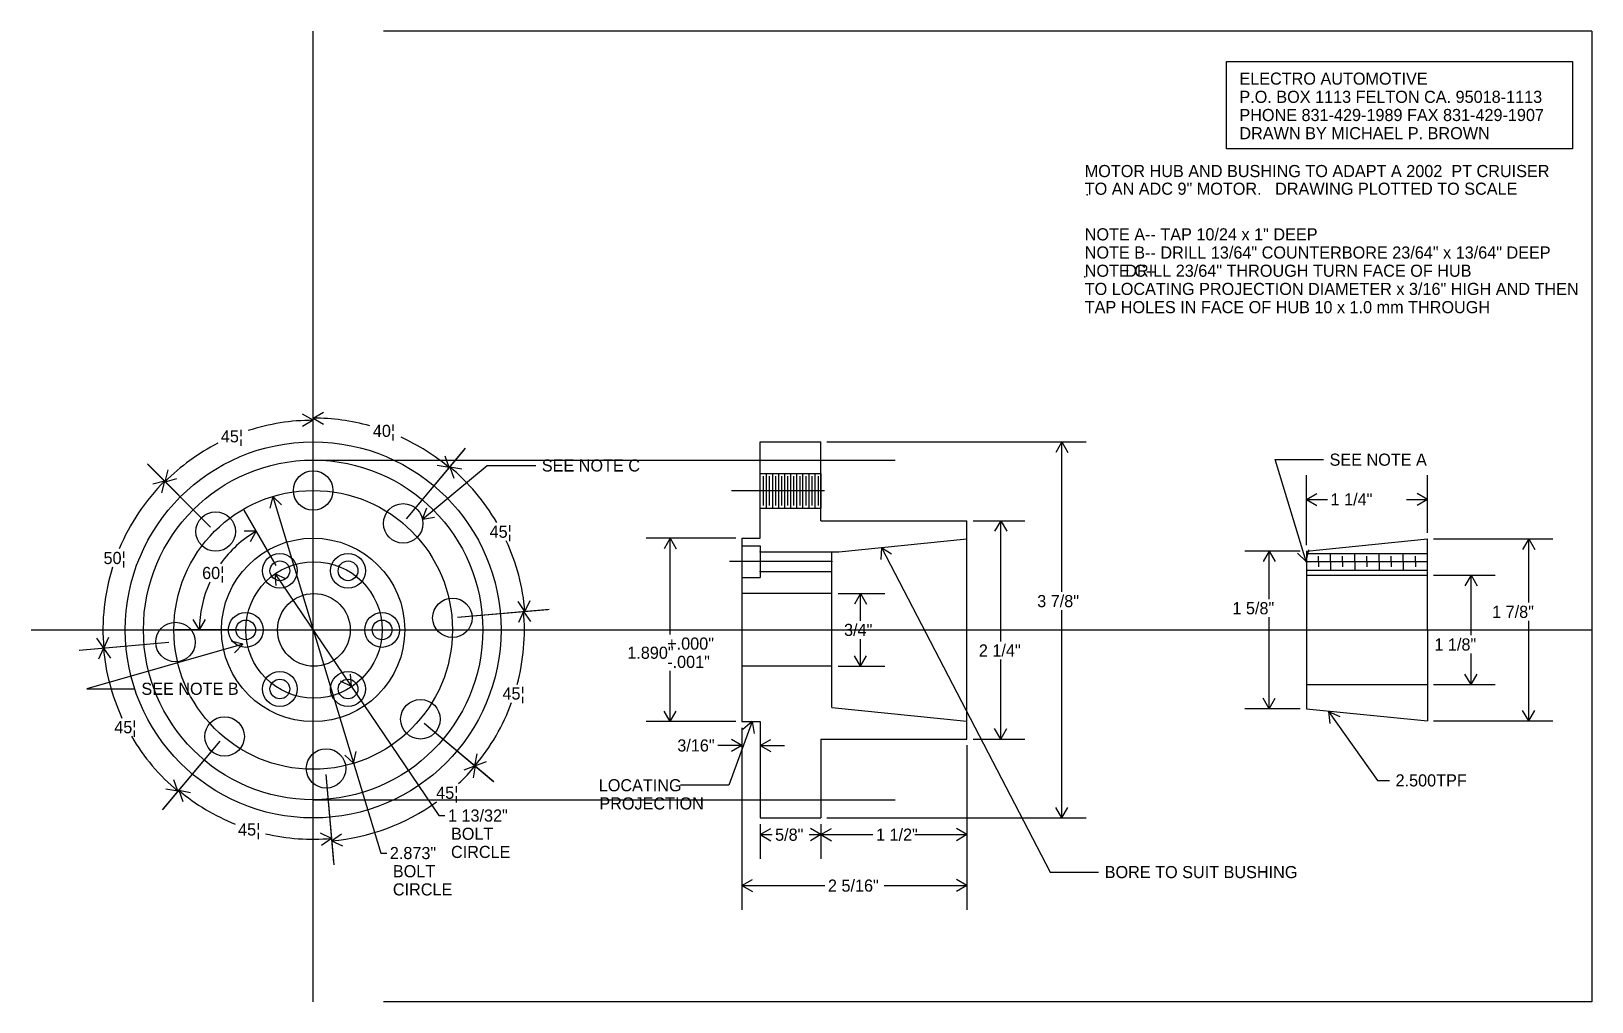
# Model space of a CAD drawing. Extents: x -2.9 to 13.2, y -3.8 to 6.2.
import ezdxf

# ---------------------------------------------------------------- set-up
doc = ezdxf.new("R2010")
doc.units = 0

msp = doc.modelspace()

# ---------------------------------------------------------------- linework, layer by layer
at = {"layer": 'BORDER', "color": 7, "linetype": 'CONTINUOUS'}
for p, q in [((13.184698, 6.168456), (0.724035, 6.168456)), ((13.184698, 6.168456), (13.184698, -3.831544)), ((13.184698, -3.831544), (0.724035, -3.831544))]:
    msp.add_line(p, q, dxfattribs=at)
at = {"layer": 'BUSHDIME', "color": 7, "linetype": 'CONTINUOUS'}
for p, q in [((10.241698, 0.874769), (10.241698, 1.594544)), ((11.491698, 0.999769), (11.491698, 1.594544)), ((10.241698, 1.344544), (10.349952, 1.407044)), ((10.241698, 1.344544), (10.349952, 1.282044)), ((10.241698, 1.344544), (10.460012, 1.344544)), ((11.273384, 1.344544), (11.491698, 1.344544)), ((11.491698, 1.344544), (11.383444, 1.407044)), ((11.491698, 1.344544), (11.383444, 1.282044)), ((10.179198, 0.812269), (9.607128, 0.812269)), ((9.857128, 0.812269), (9.794628, 0.704016)), ((9.857128, 0.812269), (9.919628, 0.704016)), ((9.857128, 0.318171), (9.857128, 0.812269)), ((10.241698, 0.812269), (11.491698, 0.937269)), ((10.241698, 0.812269), (10.241698, -0.000231)), ((11.491698, -0.000231), (11.491698, 0.937269)), ((11.554198, 0.937269), (12.784312, 0.937269)), ((12.534312, 0.937269), (12.471812, 0.829016)), ((12.534312, 0.937269), (12.596812, 0.829016)), ((12.534312, 0.2807), (12.534312, 0.937269)), ((10.240558, 0.703796), (11.491698, 0.703796)), ((10.241698, 0.788827), (11.491698, 0.788827)), ((10.365558, 0.703796), (10.365558, 0.758496)), ((10.365558, 0.703796), (10.365558, 0.649096)), ((10.490558, 0.703796), (10.490558, 0.790183)), ((10.490558, 0.703796), (10.490558, 0.61741)), ((10.615558, 0.703796), (10.615558, 0.758496)), ((10.615558, 0.703796), (10.615558, 0.649096)), ((10.740558, 0.703796), (10.740558, 0.790183)), ((10.740558, 0.703796), (10.740558, 0.61741)), ((10.865558, 0.703796), (10.865558, 0.758496)), ((10.865558, 0.703796), (10.865558, 0.649096)), ((10.990558, 0.703796), (10.990558, 0.790183)), ((10.990558, 0.703796), (10.990558, 0.61741)), ((11.115558, 0.703796), (11.115558, 0.758496)), ((11.115558, 0.703796), (11.115558, 0.649096)), ((11.240558, 0.703796), (11.240558, 0.790183)), ((11.240558, 0.703796), (11.240558, 0.61741)), ((11.365558, 0.703796), (11.365558, 0.758496)), ((11.365558, 0.703796), (11.365558, 0.649096)), ((10.241698, 0.616927), (11.491698, 0.616927)), ((10.241698, 0.56226), (11.491698, 0.56226)), ((11.554198, 0.56226), (12.189253, 0.56226)), ((11.939253, 0.56226), (11.876753, 0.454007)), ((11.939253, 0.56226), (12.001753, 0.454007)), ((11.939253, -0.055494), (11.939253, 0.56226)), ((9.857128, -0.812731), (9.857128, 0.129622)), ((12.534312, -0.937731), (12.534312, 0.092384)), ((10.241698, -0.000231), (10.241698, -0.812731)), ((11.491698, -0.000231), (11.491698, -0.937731)), ((11.939253, -0.562723), (11.939253, -0.24381)), ((11.939253, -0.562723), (11.876753, -0.454469)), ((11.939253, -0.562723), (12.001753, -0.454469)), ((10.244205, -0.562723), (11.491698, -0.562723)), ((11.554198, -0.562723), (12.189253, -0.562723)), ((9.857128, -0.812731), (9.794628, -0.704478)), ((9.857128, -0.812731), (9.919628, -0.704478)), ((10.179198, -0.812731), (9.607128, -0.812731)), ((10.241698, -0.812731), (11.491698, -0.937731)), ((10.471446, -0.840719), (10.585008, -0.892955)), ((10.471446, -0.840719), (10.482989, -0.965185)), ((10.471446, -0.840719), (10.973939, -1.550461)), ((11.554198, -0.937731), (12.784312, -0.937731)), ((12.534312, -0.937731), (12.471812, -0.829478)), ((12.534312, -0.937731), (12.596812, -0.829478)), ((10.973939, -1.550461), (11.098939, -1.550461))]:
    msp.add_line(p, q, dxfattribs=at)
at = {"layer": 'BUSHDIME', "color": 7}
for p in [(10.240558, 0.703796), (10.365558, 0.703796), (10.490558, 0.703796), (10.490558, 0.703796), (10.615558, 0.703796), (10.615558, 0.703796), (10.740558, 0.703796), (10.740558, 0.703796), (10.740558, 0.703796), (10.865558, 0.703796), (10.990558, 0.703796), (10.990558, 0.703796), (11.115558, 0.703796), (11.240558, 0.703796), (11.240558, 0.703796), (11.365558, 0.703796), (11.367019, 0.702877), (11.367019, 0.702877), (11.367027, 0.702877), (11.367027, 0.702877), (10.241698, -0.000231), (10.241698, -0.000231), (10.241698, -0.000231)]:
    msp.add_point(p, dxfattribs=at)
at = {"layer": 'CNTRLINE', "color": 7, "linetype": 'CONTINUOUS'}
for p, q in [((0, -3.831544), (0, 6.168456)), ((-2.907319, 0), (13.184698, 0.000002))]:
    msp.add_line(p, q, dxfattribs=at)
at = {"layer": 'Default', "color": 9, "linetype": 'CONTINUOUS'}
for p, q in [((0, 1.75), (6, 1.75)), ((0, -1.75), (6, -1.75))]:
    msp.add_line(p, q, dxfattribs=at)
msp.add_circle((0, 0), 1.75, dxfattribs=at)
at = {"layer": 'Default', "color": 7}
msp.add_point((0.929097, 1.097741), dxfattribs=at)
at = {"layer": 'DIEM', "color": 7, "linetype": 'CONTINUOUS'}
for p, q in [((9.418173, 5.855319), (12.984623, 5.855319)), ((9.418173, 4.955334), (9.418173, 5.855319)), ((12.984623, 5.855319), (12.984623, 4.955334)), ((12.984623, 4.955334), (9.418173, 4.955334)), ((0, 1.495499), (0, 2.432337)), ((0, 1.495499), (0, 2.409547)), ((0, 2.159547), (-0.108253, 2.222047)), ((0, 2.159547), (-0.108253, 2.097047)), ((0, 2.182337), (0.108253, 2.244837)), ((0, 2.182337), (0.108253, 2.119837)), ((5.297518, 1.937501), (7.969435, 1.937501)), ((7.719435, 1.937501), (7.656935, 1.829247)), ((7.719435, 1.937501), (7.781935, 1.829247)), ((7.719435, 0.391369), (7.719435, 1.937501)), ((0.961289, 1.145619), (1.57011, 1.871182)), ((0.961289, 1.145619), (1.563477, 1.863278)), ((1.40278, 1.671767), (1.360028, 1.789228)), ((-1.057477, 1.057478), (-1.709495, 1.709496)), ((-1.057477, 1.057478), (-1.703807, 1.703808)), ((-1.52703, 1.527031), (-1.494678, 1.647772)), ((1.127889, 1.141261), (1.795134, 1.694554)), ((1.40278, 1.671767), (1.279679, 1.693473)), ((1.409413, 1.679671), (1.532514, 1.657965)), ((1.409413, 1.679671), (1.452166, 1.56221)), ((1.795134, 1.694554), (2.295134, 1.694554)), ((10.240558, 0.703796), (9.918181, 1.754125)), ((9.918181, 1.754125), (10.418181, 1.754125)), ((-1.532718, 1.532719), (-1.653459, 1.500367)), ((-1.532718, 1.532719), (-1.565071, 1.411978)), ((-1.52703, 1.527031), (-1.406289, 1.559383)), ((-0.416791, 1.374707), (-0.445193, 1.252976)), ((-0.416791, 1.374707), (-0.32557, 1.289244)), ((-0.416791, 1.374707), (0.696993, -2.298902)), ((-0.38275, 0.662942), (-0.711815, 1.232899)), ((1.127889, 1.141261), (1.171325, 1.258471)), ((1.127889, 1.141261), (1.251114, 1.162249)), ((-0.586815, 1.016393), (-0.711815, 1.016393)), ((-0.586815, 1.016393), (-0.649315, 0.90814)), ((6.804198, 1.125), (7.339764, 1.125)), ((7.089764, 1.125), (7.027264, 1.016746)), ((7.089764, 1.125), (7.152264, 1.016746)), ((7.089764, -0.118094), (7.089764, 1.125)), ((4.359518, 0.945001), (3.432209, 0.945001)), ((3.682209, 0.945001), (3.619709, 0.836747)), ((3.682209, 0.945001), (3.744709, 0.836747)), ((3.682209, -0.046428), (3.682209, 0.945001)), ((5.859178, 0.849547), (5.853698, 0.724667)), ((5.859178, 0.849547), (5.964587, 0.782362)), ((5.859178, 0.849547), (7.599498, -2.495357)), ((10.240558, 0.703796), (10.268543, 0.825623)), ((10.240558, 0.703796), (10.149045, 0.788946)), ((-0.394393, 0.581947), (-0.281924, 0.527398)), ((-0.394393, 0.581947), (-0.3854, 0.457271)), ((-0.394393, 0.581947), (1.296355, -1.912836)), ((5.412018, 0.375), (5.893515, 0.375)), ((5.643515, 0.375), (5.581015, 0.266746)), ((5.643515, 0.375), (5.706015, 0.266746)), ((5.643515, 0.093822), (5.643515, 0.375)), ((1.489809, 0.130342), (2.433362, 0.212893)), ((1.489809, 0.130342), (2.419235, 0.211657)), ((2.184313, 0.191104), (2.112616, 0.293498)), ((2.170186, 0.189868), (2.117359, 0.076579)), ((2.170186, 0.189868), (2.241884, 0.087474)), ((2.184313, 0.191104), (2.23714, 0.304392)), ((7.719435, -1.9375), (7.719435, 0.203053)), ((-0.765499, 0), (-1.42363, 0)), ((-1.17363, 0), (-1.23613, 0.108253)), ((-1.17363, 0), (-1.11113, 0.108253)), ((-1.489808, -0.130342), (-2.411202, -0.210953)), ((-1.489808, -0.130342), (-2.408392, -0.210707)), ((-0.725532, -0.145561), (-2.333865, -0.606594)), ((-2.159343, -0.188918), (-2.23104, -0.086524)), ((-2.159343, -0.188918), (-2.106516, -0.07563)), ((-0.725532, -0.145561), (-0.846816, -0.11531)), ((-0.725532, -0.145561), (-0.812372, -0.235471)), ((5.643515, -0.375), (5.643515, -0.093823)), ((-2.162153, -0.189164), (-2.214981, -0.302453)), ((-2.162153, -0.189164), (-2.090456, -0.291558)), ((5.643515, -0.375), (5.581015, -0.266747)), ((5.643515, -0.375), (5.706015, -0.266747)), ((7.089764, -1.124991), (7.089764, -0.305767)), ((0.394394, -0.581948), (0.3854, -0.457272)), ((3.682209, -0.945), (3.682209, -0.423119)), ((5.412018, -0.375), (5.893515, -0.375)), ((-2.333865, -0.606594), (-1.833865, -0.606594)), ((0.394394, -0.581948), (0.281924, -0.527399)), ((1.145619, -0.961289), (1.860321, -1.560994)), ((1.145619, -0.961289), (1.862609, -1.562914)), ((4.359518, -0.945), (3.432209, -0.945)), ((3.682209, -0.945), (3.619709, -0.836747)), ((3.682209, -0.945), (3.744709, -0.836747)), ((4.526105, -0.945), (4.28623, -1.600501)), ((4.526105, -0.945), (4.43021, -1.025182)), ((4.526105, -0.945), (4.547597, -1.068139)), ((4.422018, -1.0075), (4.422018, -1.440117)), ((4.422018, -1.0075), (4.422018, -2.884214)), ((4.610018, -1.0075), (4.610018, -1.440117)), ((6.804198, -1.124991), (7.339764, -1.124991)), ((7.089764, -1.124991), (7.027264, -1.016737)), ((7.089764, -1.124991), (7.152264, -1.016737)), ((-0.961288, -1.145619), (-1.555811, -1.854144)), ((-0.961288, -1.145619), (-1.546941, -1.843574)), ((0.416791, -1.374707), (0.445194, -1.252977)), ((1.66881, -1.400298), (1.690516, -1.277197)), ((4.422018, -1.190117), (4.172018, -1.190117)), ((4.422018, -1.190117), (4.313765, -1.127617)), ((4.422018, -1.190117), (4.313765, -1.252617)), ((4.610018, -1.190117), (4.718271, -1.127617)), ((4.610018, -1.190117), (4.718271, -1.252617)), ((4.610018, -1.190117), (4.860018, -1.190117)), ((6.741698, -1.187491), (6.741698, -2.359643)), ((6.741698, -1.187491), (6.741698, -2.884214)), ((0.416791, -1.374707), (0.325571, -1.289245)), ((1.671098, -1.402217), (1.553636, -1.44497)), ((1.671098, -1.402217), (1.649392, -1.525318)), ((1.66881, -1.400298), (1.786271, -1.357545)), ((-1.395114, -1.662633), (-1.437866, -1.545171)), ((0.130342, -1.489809), (0.209751, -2.397457)), ((0.130342, -1.489809), (0.211916, -2.422211)), ((4.28623, -1.600501), (3.78623, -1.600501)), ((-1.395114, -1.662633), (-1.518215, -1.640927)), ((-1.386244, -1.652063), (-1.263143, -1.673769)), ((-1.386244, -1.652063), (-1.343492, -1.769524)), ((1.296355, -1.912836), (1.358855, -1.912836)), ((7.719435, -1.9375), (7.656935, -1.829247)), ((7.719435, -1.9375), (7.781935, -1.829247)), ((4.610018, -2), (4.610018, -2.359643)), ((4.610018, -2.109643), (4.718271, -2.047143)), ((5.235018, -2.109643), (5.126765, -2.047143)), ((5.235018, -2), (5.235018, -2.359643)), ((5.235018, -2), (5.235018, -2.359643)), ((5.235018, -2.109643), (5.343271, -2.047143)), ((5.297518, -1.9375), (7.969435, -1.9375)), ((6.741698, -2.109643), (6.633445, -2.047143)), ((0.187962, -2.148408), (0.074673, -2.095581)), ((0.187962, -2.148408), (0.085568, -2.220105)), ((0.190127, -2.173162), (0.292521, -2.101465)), ((0.190127, -2.173162), (0.303416, -2.225989)), ((4.610018, -2.109643), (4.718271, -2.172143)), ((4.610018, -2.109643), (4.73206, -2.109643)), ((5.112976, -2.109643), (5.235018, -2.109643)), ((5.235018, -2.109643), (5.126765, -2.172143)), ((5.235018, -2.109643), (5.343271, -2.172143)), ((5.235018, -2.109643), (5.772654, -2.109643)), ((6.204062, -2.109643), (6.741698, -2.109643)), ((6.741698, -2.109643), (6.633445, -2.172143)), ((0.696993, -2.298902), (0.759493, -2.298902)), ((4.422018, -2.634214), (4.530271, -2.571714)), ((6.741698, -2.634214), (6.633445, -2.571714)), ((7.599498, -2.495357), (8.099498, -2.495357)), ((4.422018, -2.634214), (4.530271, -2.696714)), ((4.422018, -2.634214), (5.277081, -2.634214)), ((5.886636, -2.634214), (6.741698, -2.634214)), ((6.741698, -2.634214), (6.633445, -2.696714))]:
    msp.add_line(p, q, dxfattribs=at)
for radius, start, end in [(2.159548, 90, 108.062779), (2.182338, 74.465889, 90), (2.182338, 49.999977, 65.403287), (2.159548, 117.084731, 134.99998), (2.192657, 30.307779, 49.999977), (2.167592, 134.99998, 157.329969), (1.17363, 120.000024, 144.544419), (2.192657, 5.000038, 24.76217), (2.167592, 162.625435, 185.000001), (1.17363, 155.169958, 180), (2.178476, 345.076443, 365.000038), (2.170413, 185.000001, 204.73443), (2.178476, 320.000006, 339.886512), (2.170413, 210.336957, 230.000008), (2.181463, 313.445768, 320.000006), (2.156614, 230.000008, 248.072757), (2.181463, 275.000001, 305.682862), (2.156614, 256.821675, 275.000001)]:
    msp.add_arc((0, 0), radius, start, end, dxfattribs=at)
at = {"layer": 'DIEM', "color": 7}
for p in [(7.981679, 4.483547), (7.956117, 3.638428)]:
    msp.add_point(p, dxfattribs=at)
at = {"layer": 'HUB2', "color": 7, "linetype": 'CONTINUOUS'}
for p, q in [((4.610018, 1.937501), (5.235018, 1.937501)), ((4.610018, 0.945001), (4.610018, 1.937501)), ((5.235018, 1.125001), (5.235018, 1.937501)), ((4.610018, 1.6125), (5.235018, 1.6125)), ((4.672518, 1.6125), (4.672518, 1.253501)), ((4.735018, 1.6125), (4.735018, 1.253501)), ((4.797518, 1.6125), (4.797518, 1.253501)), ((4.860018, 1.6125), (4.860018, 1.253501)), ((4.922518, 1.6125), (4.922518, 1.253501)), ((4.985018, 1.6125), (4.985018, 1.253501)), ((5.047518, 1.6125), (5.047518, 1.253501)), ((5.110018, 1.6125), (5.110018, 1.253501)), ((5.172518, 1.6125), (5.172518, 1.253501)), ((5.235018, 1.6125), (5.235018, 1.253501)), ((4.641019, 1.584763), (4.641019, 1.281237)), ((4.703768, 1.584763), (4.703768, 1.281237)), ((4.766518, 1.584763), (4.766518, 1.281237)), ((4.829268, 1.584763), (4.829268, 1.281237)), ((4.892018, 1.584763), (4.892018, 1.281237)), ((4.954768, 1.584763), (4.954768, 1.281237)), ((5.017518, 1.584763), (5.017518, 1.281237)), ((5.080268, 1.584763), (5.080268, 1.281237)), ((5.143018, 1.584763), (5.143018, 1.281237)), ((5.205767, 1.584763), (5.205767, 1.281237)), ((4.313449, 1.4365), (5.272229, 1.4365)), ((4.610018, 1.253501), (5.235018, 1.253501)), ((5.235018, 1.125001), (6.741698, 1.125001)), ((6.741698, -1.12499), (6.741698, 1.125001)), ((4.422018, 0.945001), (4.422018, -0.944999)), ((4.422018, 0.945001), (4.610018, 0.945001)), ((4.422018, 0.867109), (4.609518, 0.867109)), ((4.609518, 0.867109), (4.609518, 0.53911)), ((4.609518, 0.805682), (5.419024, 0.805682)), ((5.349519, -0.8), (5.349519, 0.806572)), ((5.419024, 0.805682), (6.741698, 0.937501)), ((5.349519, 0.703109), (4.29194, 0.703109)), ((4.422018, 0.53911), (4.609518, 0.53911)), ((4.609518, 0.602582), (5.349519, 0.602582)), ((5.349519, 0.375001), (4.422018, 0.375001)), ((5.349519, -0.375), (4.422018, -0.375)), ((5.349519, -0.8), (6.741698, -0.938745)), ((4.422018, -0.944999), (4.610018, -0.944999)), ((4.610018, -0.944999), (4.610018, -1.937499)), ((5.235018, -1.12499), (5.235018, -1.937499)), ((5.235018, -1.12499), (6.741698, -1.12499)), ((4.610018, -1.937499), (5.235018, -1.937499))]:
    msp.add_line(p, q, dxfattribs=at)
at = {"layer": 'HUB2', "color": 7}
for p in [(4.609518, 0.805682), (4.422018, 0.703109), (4.609518, 0.704132), (5.349519, 0.703109), (4.609518, 0.602582), (4.422018, 0.000001), (4.422018, 0.000001)]:
    msp.add_point(p, dxfattribs=at)
at = {"layer": 'HUBFT', "color": 7, "linetype": 'CONTINUOUS'}
for centre, radius in [((0, 0), 1.937501), ((0, 1.4365), 0.2035), ((0, 0), 1.436501), ((0.929097, 1.097741), 0.203499), ((-1.005301, 1.013283), 0.203499), ((0, 0), 0.945001), ((0.007983, 0), 0.703), ((-0.343517, 0.608816), 0.1797), ((-0.343517, 0.608816), 0.10155), ((0.359483, 0.608816), 0.179701), ((0.359483, 0.608816), 0.10155), ((0.007983, 0), 0.375), ((1.43553, 0.124895), 0.2035), ((-0.695016, 0), 0.1797), ((0.710984, 0), 0.1797), ((-1.419563, -0.124894), 0.2035), ((-0.695016, 0), 0.10155), ((0.710984, 0), 0.10155), ((-0.343516, -0.608816), 0.179699), ((0.359484, -0.608816), 0.1797), ((-0.343516, -0.608816), 0.10155), ((0.359484, -0.608816), 0.10155), ((1.105725, -0.921114), 0.2035), ((-0.913131, -1.097741), 0.203499), ((0.132878, -1.427547), 0.2035)]:
    msp.add_circle(centre, radius, dxfattribs=at)
at = {"layer": 'HUBFT', "color": 7}
msp.add_point((0, 0), dxfattribs=at)

# ---------------------------------------------------------------- texts
at = {"layer": 'BUSHDIME', "color": 7}
for s, p in [('1 1/4"', (10.491262, 1.281971)), ('1 5/8"', (9.47898, 0.160872)), ('1 7/8"', (12.156863, 0.123633)), ('1 1/8"', (11.561804, -0.21256)), ('2.500TPF', (11.161439, -1.612961))]:
    msp.add_text(s, height=0.125, dxfattribs=at).set_placement(p)
at = {"layer": 'DIEM', "color": 7}
for s, p in [('ELECTRO AUTOMOTIVE', (9.550919, 5.617823)), ('P.O. BOX 1113 FELTON CA. 95018-1113', (9.550919, 5.430324)), ('PHONE 831-429-1989 FAX 831-429-1907', (9.550919, 5.242823)), ('DRAWN BY MICHAEL P. BROWN', (9.550919, 5.055323)), ('MOTOR HUB AND BUSHING TO ADAPT A 2002  PT CRUISER', (7.956116, 4.665429)), ('TO AN ADC 9" MOTOR.   DRAWING PLOTTED TO SCALE', (7.956116, 4.483547)), ('NOTE A-- TAP 10/24 x 1" DEEP', (7.956116, 4.013429)), ('NOTE B-- DRILL 13/64" COUNTERBORE 23/64" x 13/64" DEEP', (7.956116, 3.825928)), ('NOTE C--', (7.956116, 3.638428)), ('         DRILL 23/64" THROUGH TURN FACE OF HUB', (7.956116, 3.638428)), ('TO LOCATING PROJECTION DIAMETER x 3/16" HIGH AND THEN', (7.956116, 3.450928)), ('TAP HOLES IN FACE OF HUB 10 x 1.0 mm THROUGH', (7.956116, 3.263428)), ('40¦', (0.615707, 1.988002)), ('45¦', (-0.952008, 1.932355)), ('SEE NOTE A', (10.480681, 1.691625)), ('SEE NOTE C', (2.357634, 1.632054)), ('45¦', (1.819324, 0.949649)), ('50¦', (-2.161685, 0.67853)), ('60¦', (-1.144953, 0.52409)), ('3 7/8"', (7.46604, 0.234304)), ('3/4"', (5.474286, -0.062573)), ('+.000"', (3.650541, -0.203523)), ('2 1/4"', (6.864576, -0.274517)), ('1.890"', (3.239226, -0.297822)), ('-.001"', (3.650541, -0.392121)), ('SEE NOTE B', (-1.771365, -0.669094)), ('45¦', (1.952064, -0.717886)), ('45¦', (-2.050765, -1.064992)), ('3/16"', (3.754837, -1.252838)), ('45¦', (1.26854, -1.740661)), ('LOCATING', (2.945066, -1.663001)), ('PROJECTION', (2.951305, -1.850501)), ('1 13/32"', (1.390105, -1.975422)), ('45¦', (-0.774092, -2.119606)), ('BOLT', (1.421356, -2.162835)), ('5/8"', (4.763311, -2.172668)), ('1 1/2"', (5.803904, -2.17223)), ('2.873"', (0.790743, -2.36181)), ('CIRCLE', (1.421356, -2.350335)), ('BOLT', (0.821993, -2.548902)), ('2 5/16"', (5.308331, -2.69702)), ('BORE TO SUIT BUSHING', (8.161998, -2.557857)), ('CIRCLE', (0.821993, -2.736401))]:
    msp.add_text(s, height=0.125, dxfattribs=at).set_placement(p)

doc.saveas('drawing.dxf')
